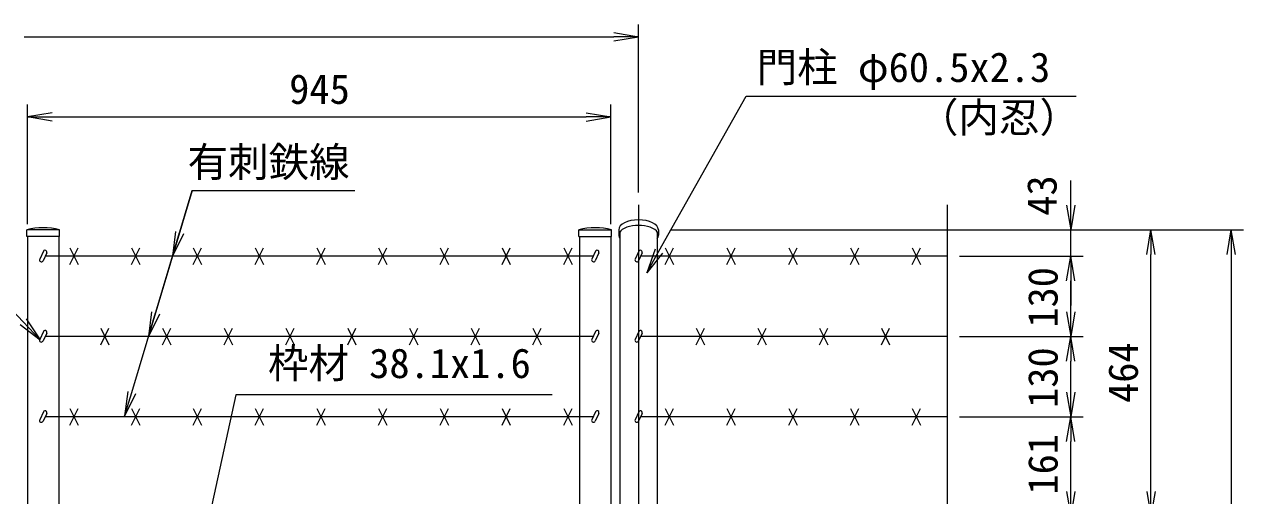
# Model space of a CAD drawing. Units: millimetres, scale not verified. Extents: x -4200 to 4200, y -2970 to 2970.
# Drawn here: x -2539 to -564, y 745 to 1508 of the extents above; entities that cross this region are included whole.
import ezdxf
from ezdxf.enums import TextEntityAlignment as Align

# ---------------------------------------------------------------- set-up
doc = ezdxf.new("R2010")
doc.units = ezdxf.units.MM
doc.header["$LTSCALE"] = 20
doc.linetypes.add('USER1', pattern=[50.8, 31.75, -6.35, 6.35, -6.35])
for name, color, linetype, lineweight in [('0-0_D-STR-TXT', 7, 'Continuous', 9), ('0-4_D-BMK', 2, 'USER1', 13), ('0-5_D-STR1', 1, 'Continuous', 18), ('0-8_D-STR3', 3, 'Continuous', 13), ('0-9_D-STR-DIM', 7, 'Continuous', 9), ('0-A_0', 7, 'Continuous', 9)]:
    doc.layers.add(name, color=color, linetype=linetype, lineweight=lineweight)
doc.styles.add('ＭＳ ゴシック', font='')
doc.styles.get('ＭＳ ゴシック').set_extended_font_data('MS Gothic')

# ---------------------------------------------------------------- blocks, each defined once
blk = doc.blocks.new('_Open')
at = {"layer": '0-A_0'}
blk.add_line((-20, 3.33), (0, 0), dxfattribs=at)
blk.add_lwpolyline([(-20, -3.33), (0, 0), (-20, 0)], dxfattribs=at)
blk = doc.blocks.new('MLeader8')
at = {"layer": '0-0_D-STR-TXT'}
blk.add_line((-2358.8, 909.58), (-2376.64, 873.17), dxfattribs=at)
for points in [[(-2365.19, 911.49), (-2267.27, 1238.98), (-2011.06, 1238.98), (-2003.86, 1238.98)], [(-2371.57, 913.4), (-2376.64, 873.17), (-2365.19, 911.49)]]:
    blk.add_lwpolyline(points, dxfattribs=at)
blk = doc.blocks.new('MLeader9')
at = {"layer": '0-0_D-STR-TXT'}
blk.add_line((-2535.88, 1030.78), (-2513.21, 997.16), dxfattribs=at)
for points in [[(-2540.72, 1026.19), (-2766.16, 1264.11), (-3288.23, 1264.11), (-3295.43, 1264.11)], [(-2545.56, 1021.61), (-2513.21, 997.16), (-2540.72, 1026.19)]]:
    blk.add_lwpolyline(points, dxfattribs=at)
blk = doc.blocks.new('MLeader10')
at = {"layer": '0-0_D-STR-TXT'}
blk.add_line((-1505.64, 1137.32), (-1531.08, 1105.74), dxfattribs=at)
for points in [[(-1511.45, 1140.59), (-1369.94, 1391.85), (-842.86, 1391.85), (-835.66, 1391.85)], [(-1517.26, 1143.87), (-1531.08, 1105.74), (-1511.45, 1140.59)]]:
    blk.add_lwpolyline(points, dxfattribs=at)

msp = doc.modelspace()

# ---------------------------------------------------------------- linework, layer by layer
at = {"layer": '0-0_D-STR-TXT'}
for q in [(-2337.44, 1004.28), (-2298.58, 1134.28)]:
    msp.add_line((-2267.27, 1238.98), q, dxfattribs=at)
msp.add_lwpolyline([(-1684.26, 908.04), (-2196.32, 908.04), (-2241.84, 700.13)], dxfattribs=at)
at = {"layer": '0-4_D-BMK'}
msp.add_line((-1544.32, 1215.52), (-1544.32, -418.63), dxfattribs=at)
at = {"layer": '0-5_D-STR1'}
for p, q in [((-2482.07, 1175.37), (-2535.27, 1175.37)), ((-2535.27, 1164.37), (-2535.27, 1175.37)), ((-2482.07, 1164.37), (-2482.07, 1175.37)), ((-1641.07, 1175.37), (-1587.87, 1175.37)), ((-1641.07, 1164.37), (-1641.07, 1175.37)), ((-1587.87, 1164.37), (-1587.87, 1175.37)), ((-1576.42, 1175.37), (-1576.42, 1166.35)), ((-1574.57, 1171.72), (-1574.57, 714.37)), ((-1514.07, 1171.72), (-1514.07, 714.37)), ((-1512.22, 1175.37), (-1512.22, 1166.35)), ((-2482.07, 1164.37), (-2535.27, 1164.37)), ((-2534.07, 1164.37), (-2534.07, 714.37)), ((-2483.27, 1164.37), (-2483.27, 714.37)), ((-1641.07, 1164.37), (-1587.87, 1164.37)), ((-1639.87, 1164.37), (-1639.87, 714.37)), ((-1589.07, 1164.37), (-1589.07, 714.37))]:
    msp.add_line(p, q, dxfattribs=at)
for centre in [(-2508.67, 1058.94), (-1614.47, 1058.94)]:
    msp.add_arc(centre, 119.43, 77.13052, 102.86948, dxfattribs=at)
for centre, start_param, end_param in [((-1544.32, 1175.37), 3.1415927, 6.2831853), ((-1544.32, 1166.35), 2.8004339, 6.6243441)]:
    msp.add_ellipse(centre, major_axis=(-32.1, 0), ratio=0.5, start_param=start_param, end_param=end_param, dxfattribs=at)
at = {"layer": '0-8_D-STR3'}
for p, q in [((-2465.38, 1145.78), (-2451.96, 1118.95)), ((-2465.38, 1118.95), (-2451.96, 1145.78)), ((-2365.38, 1145.78), (-2351.96, 1118.95)), ((-2365.38, 1118.95), (-2351.96, 1145.78)), ((-2265.38, 1145.78), (-2251.96, 1118.95)), ((-2265.38, 1118.95), (-2251.96, 1145.78)), ((-2165.38, 1145.78), (-2151.96, 1118.95)), ((-2165.38, 1118.95), (-2151.96, 1145.78)), ((-2065.38, 1145.78), (-2051.96, 1118.95)), ((-2065.38, 1118.95), (-2051.96, 1145.78)), ((-1965.38, 1145.78), (-1951.96, 1118.95)), ((-1965.38, 1118.95), (-1951.96, 1145.78)), ((-1865.38, 1145.78), (-1851.96, 1118.95)), ((-1865.38, 1118.95), (-1851.96, 1145.78)), ((-1765.38, 1145.78), (-1751.96, 1118.95)), ((-1765.38, 1118.95), (-1751.96, 1145.78)), ((-1665.38, 1145.78), (-1651.96, 1118.95)), ((-1665.38, 1118.95), (-1651.96, 1145.78)), ((-1501.03, 1145.78), (-1487.61, 1118.95)), ((-1501.03, 1118.95), (-1487.61, 1145.78)), ((-1401.03, 1145.78), (-1387.61, 1118.95)), ((-1401.03, 1118.95), (-1387.61, 1145.78)), ((-1301.03, 1145.78), (-1287.61, 1118.95)), ((-1301.03, 1118.95), (-1287.61, 1145.78)), ((-1201.03, 1145.78), (-1187.61, 1118.95)), ((-1201.03, 1118.95), (-1187.61, 1145.78)), ((-1101.03, 1145.78), (-1087.61, 1118.95)), ((-1101.03, 1118.95), (-1087.61, 1145.78)), ((-2508.24, 1140.4), (-2514.19, 1127.64)), ((-2502.8, 1137.86), (-2508.75, 1125.1)), ((-1617.78, 1132.37), (-2505.36, 1132.37)), ((-1614.04, 1140.4), (-1619.99, 1127.64)), ((-1608.6, 1137.86), (-1614.55, 1125.1)), ((-1543.89, 1140.4), (-1549.84, 1127.64)), ((-1538.45, 1137.86), (-1544.4, 1125.1)), ((-1044.32, 1132.37), (-1541.01, 1132.37)), ((-2508.24, 1010.4), (-2514.19, 997.64)), ((-2502.8, 1007.86), (-2508.75, 995.1)), ((-2415.38, 1015.78), (-2401.96, 988.95)), ((-2415.38, 988.95), (-2401.96, 1015.78)), ((-2315.38, 1015.78), (-2301.96, 988.95)), ((-2315.38, 988.95), (-2301.96, 1015.78)), ((-2215.38, 1015.78), (-2201.96, 988.95)), ((-2215.38, 988.95), (-2201.96, 1015.78)), ((-2115.38, 1015.78), (-2101.96, 988.95)), ((-2115.38, 988.95), (-2101.96, 1015.78)), ((-2015.38, 1015.78), (-2001.96, 988.95)), ((-2015.38, 988.95), (-2001.96, 1015.78)), ((-1915.38, 1015.78), (-1901.96, 988.95)), ((-1915.38, 988.95), (-1901.96, 1015.78)), ((-1815.38, 1015.78), (-1801.96, 988.95)), ((-1815.38, 988.95), (-1801.96, 1015.78)), ((-1715.38, 1015.78), (-1701.96, 988.95)), ((-1715.38, 988.95), (-1701.96, 1015.78)), ((-1614.04, 1010.4), (-1619.99, 997.64)), ((-1608.6, 1007.86), (-1614.55, 995.1)), ((-1543.89, 1010.4), (-1549.84, 997.64)), ((-1538.45, 1007.86), (-1544.4, 995.1)), ((-1451.03, 1015.78), (-1437.61, 988.95)), ((-1451.03, 988.95), (-1437.61, 1015.78)), ((-1351.03, 1015.78), (-1337.61, 988.95)), ((-1351.03, 988.95), (-1337.61, 1015.78)), ((-1251.03, 1015.78), (-1237.61, 988.95)), ((-1251.03, 988.95), (-1237.61, 1015.78)), ((-1151.03, 1015.78), (-1137.61, 988.95)), ((-1151.03, 988.95), (-1137.61, 1015.78)), ((-1617.78, 1002.37), (-2505.36, 1002.37)), ((-1044.32, 1002.37), (-1541.01, 1002.37)), ((-2508.24, 880.4), (-2514.19, 867.64)), ((-2502.8, 877.86), (-2508.75, 865.1)), ((-1617.78, 872.37), (-2505.36, 872.37)), ((-2465.38, 885.78), (-2451.96, 858.95)), ((-2465.38, 858.95), (-2451.96, 885.78)), ((-2365.38, 885.78), (-2351.96, 858.95)), ((-2365.38, 858.95), (-2351.96, 885.78)), ((-2265.38, 885.78), (-2251.96, 858.95)), ((-2265.38, 858.95), (-2251.96, 885.78)), ((-2165.38, 885.78), (-2151.96, 858.95)), ((-2165.38, 858.95), (-2151.96, 885.78)), ((-2065.38, 885.78), (-2051.96, 858.95)), ((-2065.38, 858.95), (-2051.96, 885.78)), ((-1965.38, 885.78), (-1951.96, 858.95)), ((-1965.38, 858.95), (-1951.96, 885.78)), ((-1865.38, 885.78), (-1851.96, 858.95)), ((-1865.38, 858.95), (-1851.96, 885.78)), ((-1765.38, 885.78), (-1751.96, 858.95)), ((-1765.38, 858.95), (-1751.96, 885.78)), ((-1665.38, 885.78), (-1651.96, 858.95)), ((-1665.38, 858.95), (-1651.96, 885.78)), ((-1614.04, 880.4), (-1619.99, 867.64)), ((-1608.6, 877.86), (-1614.55, 865.1)), ((-1543.89, 880.4), (-1549.84, 867.64)), ((-1538.45, 877.86), (-1544.4, 865.1)), ((-1044.32, 872.37), (-1541.01, 872.37)), ((-1501.03, 885.78), (-1487.61, 858.95)), ((-1501.03, 858.95), (-1487.61, 885.78)), ((-1401.03, 885.78), (-1387.61, 858.95)), ((-1401.03, 858.95), (-1387.61, 885.78)), ((-1301.03, 885.78), (-1287.61, 858.95)), ((-1301.03, 858.95), (-1287.61, 885.78)), ((-1201.03, 885.78), (-1187.61, 858.95)), ((-1201.03, 858.95), (-1187.61, 885.78)), ((-1101.03, 885.78), (-1087.61, 858.95)), ((-1101.03, 858.95), (-1087.61, 885.78))]:
    msp.add_line(p, q, dxfattribs=at)
for centre, start, end in [((-2511.47, 1126.37), 154.99707, 334.99524), ((-2505.52, 1139.13), 334.99524, 154.99707), ((-1617.27, 1126.37), 154.99707, 334.99524), ((-1611.32, 1139.13), 334.99524, 154.99707), ((-1547.12, 1126.37), 154.99707, 334.99524), ((-1541.17, 1139.13), 334.99524, 154.99707), ((-2505.52, 1009.13), 334.99524, 154.99707), ((-1611.32, 1009.13), 334.99524, 154.99707), ((-1541.17, 1009.13), 334.99524, 154.99707), ((-2511.47, 996.37), 154.99707, 334.99524), ((-1617.27, 996.37), 154.99707, 334.99524), ((-1547.12, 996.37), 154.99707, 334.99524), ((-2505.52, 879.13), 334.99524, 154.99707), ((-1611.32, 879.13), 334.99524, 154.99707), ((-1541.17, 879.13), 334.99524, 154.99707), ((-2511.47, 866.37), 154.99707, 334.99524), ((-1617.27, 866.37), 154.99707, 334.99524), ((-1547.12, 866.37), 154.99707, 334.99524)]:
    msp.add_arc(centre, 3, start, end, dxfattribs=at)
at = {"layer": '0-9_D-STR-DIM'}
for p, q in [((-1544.32, 1235.52), (-1544.32, 1508.03)), ((-2539.32, 1488.03), (-1584.32, 1488.03)), ((-2534.07, 1184.37), (-2534.07, 1378.03)), ((-1589.07, 1184.37), (-1589.07, 1378.03)), ((-2494.07, 1358.03), (-1629.07, 1358.03)), ((-844.32, 1215.37), (-844.32, 1255.37)), ((-1044.32, 1215.52), (-1044.32, 265.59)), ((-1044.32, 1215.52), (-1044.32, 315.59)), ((-1492.22, 1175.37), (-694.32, 1175.37)), ((-1492.22, 1175.37), (-564.32, 1175.37)), ((-1492.22, 1175.37), (-824.32, 1175.37)), ((-844.32, 1132.37), (-844.32, 1175.37)), ((-1024.32, 1132.37), (-824.32, 1132.37)), ((-1024.32, 1132.37), (-824.32, 1132.37)), ((-714.32, 751.37), (-714.32, 1135.37)), ((-584.32, 1135.37), (-584.32, -148.63)), ((-844.32, 1042.37), (-844.32, 1092.37)), ((-844.32, 1092.37), (-844.32, 1052.37)), ((-1024.32, 1002.37), (-824.32, 1002.37)), ((-1024.32, 1002.37), (-824.32, 1002.37)), ((-844.32, 912.37), (-844.32, 962.37)), ((-1024.32, 872.37), (-824.32, 872.37)), ((-1004.32, 872.37), (-824.32, 872.37)), ((-844.32, 751.37), (-844.32, 832.37))]:
    msp.add_line(p, q, dxfattribs=at)

# ---------------------------------------------------------------- block references
at = {"layer": '0-0_D-STR-TXT'}
for name in ['MLeader10', 'MLeader9', 'MLeader8']:
    msp.add_blockref(name, (0, 0), dxfattribs=at)
at = {"layer": '0-0_D-STR-TXT', "xscale": 2, "yscale": 2, "rotation": 253.35412}
for p in [(-2299.15, 1132.37), (-2338.02, 1002.37)]:
    msp.add_blockref('_Open', p, dxfattribs=at)
at = {"layer": '0-9_D-STR-DIM', "xscale": 2, "yscale": 2}
for p in [(-1544.32, 1488.03), (-1589.07, 1358.03)]:
    msp.add_blockref('_Open', p, dxfattribs=at)
for p, rotation in [((-2534.07, 1358.03), 180), ((-844.32, 1175.37), 270), ((-714.32, 1175.37), 90), ((-584.32, 1175.37), 90), ((-844.32, 1132.37), 90), ((-844.32, 1132.37), 90), ((-844.32, 1002.37), 270), ((-844.32, 1002.37), 90), ((-844.32, 872.37), 270), ((-844.32, 872.37), 90), ((-844.32, 711.37), 270), ((-714.32, 711.37), 270)]:
    msp.add_blockref('_Open', p, dxfattribs=dict(at, rotation=rotation))

# ---------------------------------------------------------------- texts
at = {"layer": '0-0_D-STR-TXT', "style": 'ＭＳ ゴシック'}
for s, p in [('門柱 φ60.5x2.3', (-1352.89, 1400.22)), ('（内忍）', (-1091.73, 1318.94)), ('有刺鉄線', (-2274.64, 1246.65)), ('枠材 38.1x1.6', (-2144.38, 920.63))]:
    msp.add_text(s, height=48.09, dxfattribs=at).set_placement(p, align=Align.BOTTOM_LEFT)
at = {"layer": '0-9_D-STR-DIM', "style": 'ＭＳ ゴシック'}
msp.add_text('945', height=48.09, dxfattribs=at).set_placement((-2110.05, 1364.78), align=Align.BOTTOM_LEFT)
for s, p in [('43', (-852.63, 1198.03)), ('130', (-851.07, 1016.72)), ('464', (-721.07, 894.74)), ('130', (-851.07, 886.72)), ('161', (-851.07, 746.29))]:
    msp.add_text(s, height=48.09, rotation=90, dxfattribs=at).set_placement(p, align=Align.BOTTOM_LEFT)

doc.saveas('drawing.dxf')
